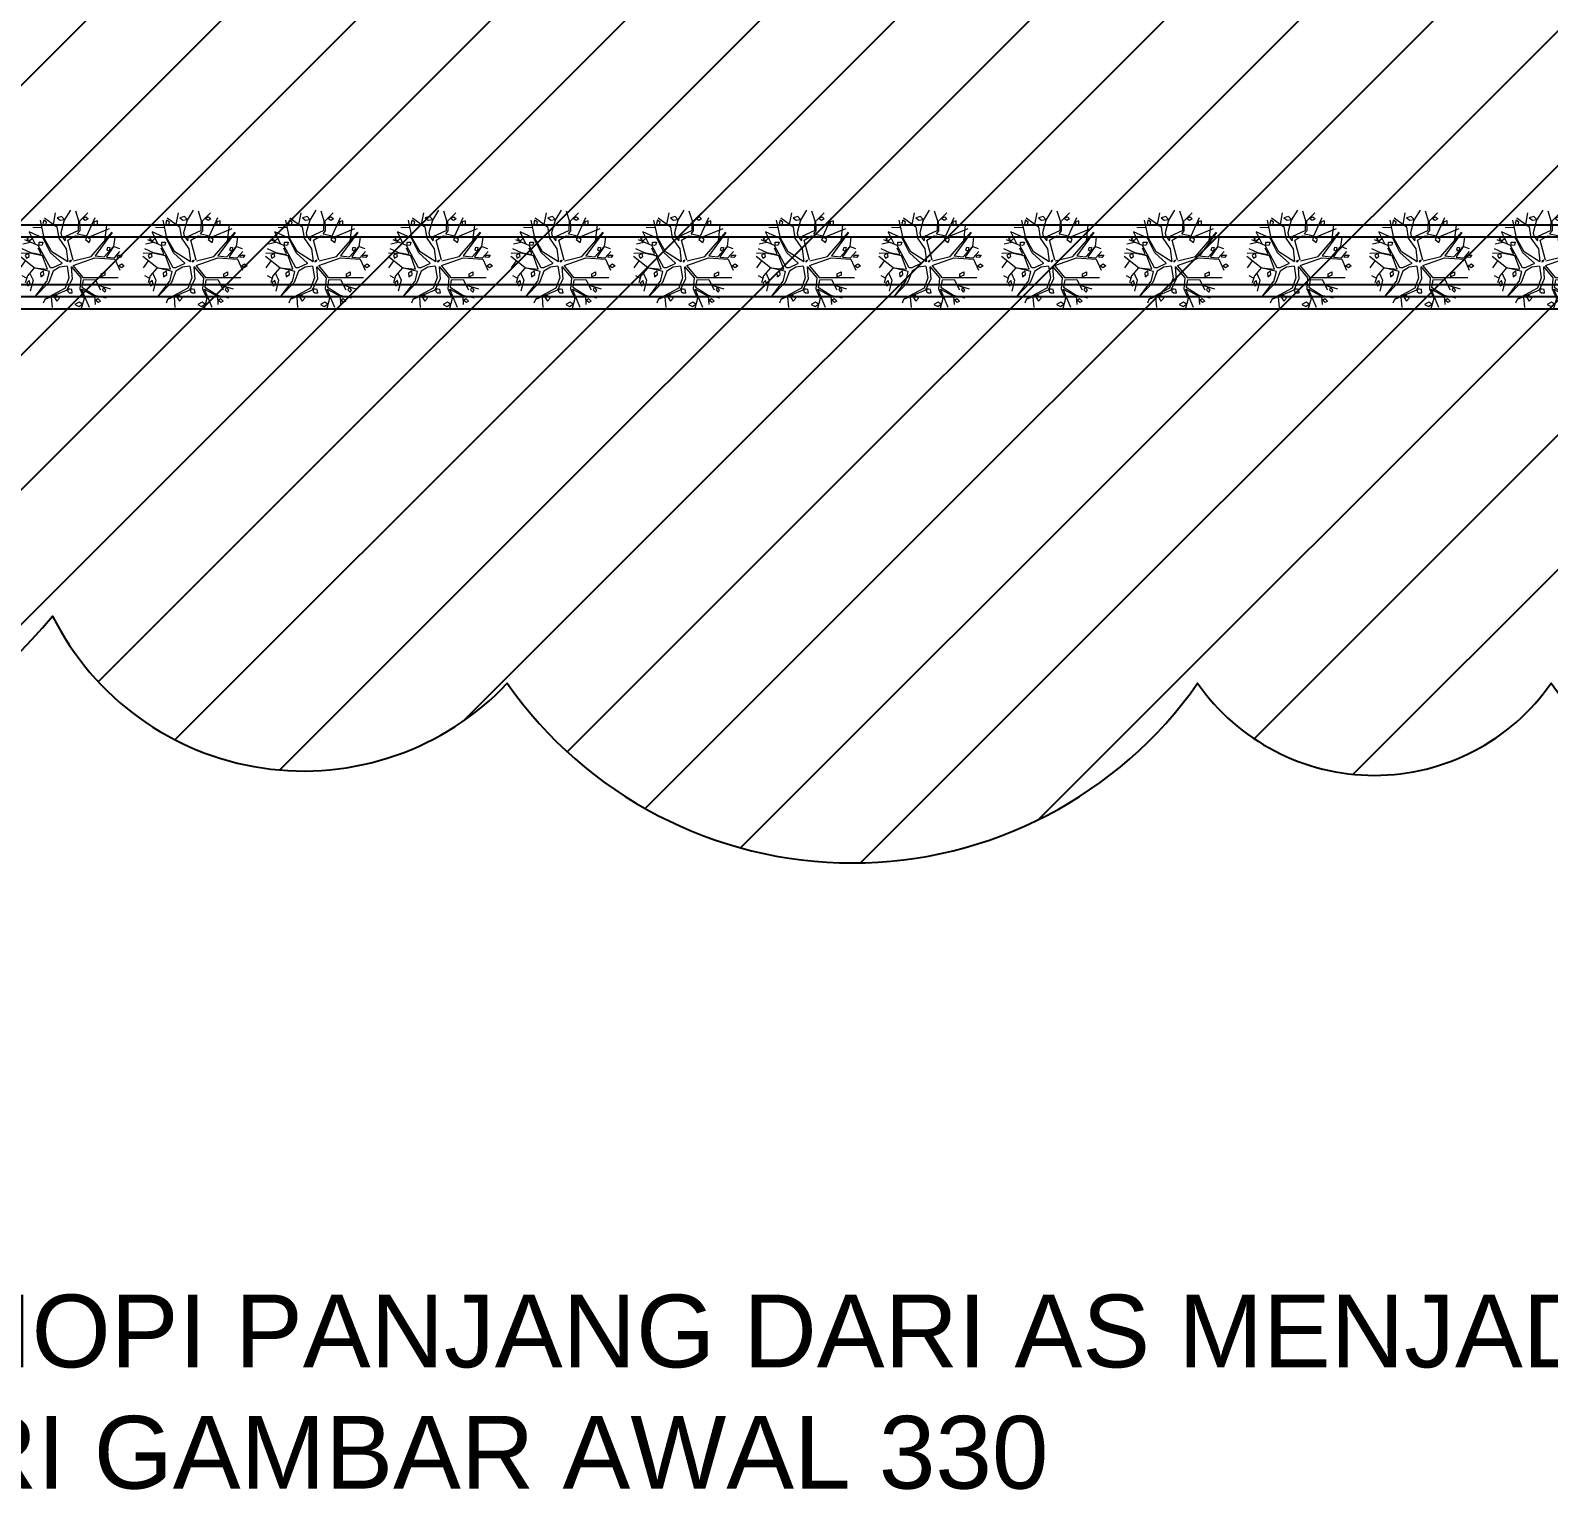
# Model space of a CAD drawing. Header units: millimetres. Extents: x -324 to 75, y -297 to 74.
# Drawn here: x -64.93 to -52.28, y 30.56 to 42.72 of the extents above; entities that cross this region are included whole.
import ezdxf

# ---------------------------------------------------------------- set-up
doc = ezdxf.new("R2010")
doc.units = ezdxf.units.MM
doc.layers.get('defpoints').update_dxf_attribs({"color": 1})
doc.layers.add('POHON', color=62, linetype='Continuous', lineweight=5)
doc.styles.add('ATTR', font='romans.shx', dxfattribs={"width": 0.8, "height": 0.56})
doc.styles.get("Standard").update_dxf_attribs({"font": 'arial.ttf'})

# ---------------------------------------------------------------- blocks, each defined once
blk = doc.blocks.new('bola-3')
at = {"layer": 'POHON'}
for p, q in [((-0.799, 1.609), (-0.703, 2.138)), ((-0.045, 2.245), (-0.318, 1.803)), ((0.177, 2.226), (0.328, 1.732)), ((0.387, 1.789), (0.731, 2.125)), ((-1.308, 1.468), (-1.721, 1.485)), ((-1.212, 1.009), (-1.377, 1.803)), ((-1.198, 1.908), (-0.648, 1.503)), ((-0.648, 1.503), (-0.566, 1.009)), ((-0.318, 1.803), (-0.469, 1.238)), ((0.315, 1.344), (0.328, 1.767)), ((0.356, 1.785), (0.37, 1.327)), ((0.686, 1.115), (1.057, 1.926)), ((0.755, 1.044), (1.69, 1.432)), ((1.553, 1.591), (1.47, 0.886)), ((-1.831, 0.815), (-2.161, 0.745)), ((-1.473, 0.674), (-2.065, 0.939)), ((-1.253, 1.009), (-1.872, 1.291)), ((-1.872, 1.274), (-1.625, 0.762)), ((-0.923, 0.357), (-1.253, 1.009)), ((-0.868, 0.392), (-1.212, 1.009)), ((-0.566, 1.009), (-0.236, 0.533)), ((-0.469, 1.238), (-0.442, 1.097)), ((-0.442, 1.097), (-0.277, 0.886)), ((-0.277, 0.886), (-0.249, 1.097)), ((-0.249, 1.097), (0.301, 1.344)), ((-0.153, 0.921), (0.177, 1.115)), ((0.081, 0.022), (-0.153, 0.921)), ((0.177, 1.115), (0.755, 1.044)), ((0.37, 1.327), (0.26, 1.203)), ((0.273, 1.203), (0.686, 1.115)), ((0.879, 0.198), (1.814, 1.274)), ((1.814, 1.256), (1.057, 0.216)), ((1.883, 0.639), (1.938, 1.044)), ((-1.652, -0.313), (-2.285, 0.198)), ((-1.845, 0.339), (-2.271, 0.322)), ((-2.051, 0.004), (-2.271, -0.313)), ((-2.202, 0.551), (-1.817, 0.374)), ((-1.281, 0.216), (-1.845, 0.339)), ((-1.817, 0.374), (-1.35, 0.286)), ((-0.937, -0.313), (-1.473, 0.674)), ((-1.363, 0.339), (-1.473, 0.568)), ((-1.35, 0.286), (-1.363, 0.339)), ((-1.061, -0.366), (-1.281, 0.216)), ((-0.414, -0.102), (-0.923, 0.357)), ((-0.167, -0.049), (-0.868, 0.392)), ((-0.236, 0.533), (-0.167, -0.031)), ((0.081, -0.207), (1.044, 0.128)), ((0.095, 0.004), (0.879, 0.198)), ((1.044, 0.128), (1.924, 0.075)), ((1.057, 0.216), (1.456, 0.18)), ((1.456, 0.18), (1.869, 0.639)), ((1.869, 0.639), (1.553, 0.18)), ((1.553, 0.163), (1.91, 0.128)), ((1.883, 0.639), (2.13, 0.551)), ((1.91, 0.128), (2.158, 0.41)), ((1.924, 0.075), (2.144, -0.419)), ((-1.996, -0.772), (-2.189, -0.666)), ((-1.955, -0.666), (-2.051, -0.983)), ((-1.652, -0.313), (-1.955, -0.666)), ((-1.845, -0.56), (-1.707, -0.86)), ((-0.978, -0.472), (-1.652, -0.313)), ((-1.639, -0.313), (-1.061, -0.366)), ((-1.088, -0.913), (-0.978, -0.472)), ((-0.813, -0.454), (-1.006, -0.966)), ((-0.827, -0.313), (-0.937, -0.313)), ((-0.414, -0.119), (-0.827, -0.313)), ((-0.524, -0.278), (-0.813, -0.454)), ((-0.194, -0.243), (-0.524, -0.278)), ((-0.194, -0.243), (-0.112, -0.754)), ((-0.015, -0.26), (0.411, -0.754)), ((-0.015, -0.278), (0.026, -0.807)), ((0.081, -0.225), (0.507, -0.736)), ((-1.707, -0.86), (-1.831, -1.354)), ((-1.625, -1.618), (-1.102, -0.913)), ((-1.006, -0.966), (-1.625, -1.6)), ((-0.277, -1.213), (-1.185, -1.706)), ((-0.208, -1.301), (-1.185, -1.724)), ((-0.112, -0.754), (-0.277, -1.213)), ((0.026, -0.807), (-0.208, -1.301)), ((0.411, -0.754), (0.37, -1.248)), ((0.37, -1.248), (0.562, -1.671)), ((0.438, -1.248), (0.782, -2.059)), ((0.452, -1.265), (1.03, -1.565)), ((0.521, -0.842), (0.466, -1.177)), ((0.466, -1.177), (1.03, -1.53)), ((0.507, -0.736), (2.075, -0.736)), ((0.521, -0.842), (1.057, -0.825)), ((1.057, -0.825), (1.291, -1.283)), ((1.195, -1.089), (1.731, -1.248)), ((-1.185, -1.724), (-1.253, -1.883)), ((-0.896, -1.618), (-0.854, -2.077)), ((0.562, -1.671), (0.425, -2.182)), ((1.03, -1.53), (1.539, -1.653)), ((1.03, -1.565), (1.057, -1.936))]:
    blk.add_line(p, q, dxfattribs=at)
for points in [[(-1.226, 1.803), (-1.267, 1.662), (-1.143, 1.573), (-1.102, 1.715)], [(-0.435, 1.966), (-0.641, 1.913), (-0.504, 1.807), (-0.311, 1.842)], [(0.49, 1.882), (0.641, 1.953), (0.738, 1.864), (0.614, 1.794)], [(1.155, 1.778), (1.001, 1.734), (1.001, 1.602), (1.155, 1.624)], [(-1.735, 1.009), (-1.886, 1.062), (-1.982, 0.956), (-1.845, 0.903)], [(-1.441, 0.676), (-1.441, 0.831), (-1.269, 0.831), (-1.303, 0.698)], [(0.691, 1.051), (0.622, 0.941), (0.794, 0.809), (0.846, 0.963)], [(-1.9, 0.322), (-2.051, 0.251), (-1.996, 0.11), (-1.872, 0.198)], [(-0.002, 0.022), (-0.07, 0.004), (-0.084, -0.049), (-0.029, -0.031)], [(1.671, 0.412), (1.585, 0.478), (1.62, 0.61), (1.706, 0.588)], [(2.034, 0.163), (2.075, 0.251), (2.254, 0.251), (2.171, 0.145)], [(-1.236, -0.454), (-1.374, -0.543), (-1.36, -0.719), (-1.222, -0.613)], [(1.319, -0.706), (1.319, -0.582), (1.484, -0.494), (1.484, -0.635)], [(2.099, -0.225), (2.237, -0.137), (2.347, -0.225), (2.223, -0.313)], [(-1.872, -0.878), (-1.982, -0.983), (-1.941, -1.107), (-1.831, -1.036)], [(-0.167, -1.261), (-0.167, -1.367), (-0.098, -1.42), (0.04, -1.42), (0.012, -1.279), (-0.07, -1.261)], [(1.43, -1.175), (1.379, -1.285), (1.482, -1.396), (1.534, -1.285)], [(-0.667, -1.528), (-0.753, -1.638), (-0.65, -1.792), (-0.53, -1.66)], [(0.485, -1.924), (0.347, -1.836), (0.158, -1.947), (0.33, -2.035)], [(1.069, -1.748), (1.173, -1.682), (1.293, -1.792), (1.19, -1.858)]]:
    blk.add_lwpolyline(points, close=True, dxfattribs=at)
at = {"layer": 'POHON', "style": 'ATTR', "width": 0.8, "flags": 9}
blk.add_attdef('ESTCODE', (-0.07, 0.004), '', height=0.00000926, dxfattribs=at)
blk = doc.blocks.new('A-2')
for p, q in [((8.568, 41.868), (39.217, 41.868)), ((39.217, 41.268), (8.568, 41.268)), ((8.567, 41.168), (39.317, 41.168))]:
    blk.add_line(p, q)
blk.add_lwpolyline([(8.668, 41.768), (39.117, 41.768), (39.117, 41.368), (8.668, 41.368)], close=True)
at = {"layer": 'POHON', "linetype": 'ByBlock', "lineweight": -3, "xscale": 0.1875, "yscale": 0.1875, "zscale": 0.1875}
for p in [(19.009, 41.568), (20.032, 41.568), (21.054, 41.568), (22.076, 41.568), (23.098, 41.568), (24.121, 41.568), (25.143, 41.568), (26.165, 41.568), (27.187, 41.568), (28.209, 41.568), (29.232, 41.568), (30.254, 41.568), (31.276, 41.568)]:
    blk.add_blockref('bola-3', p, dxfattribs=at)

msp = doc.modelspace()

# ---------------------------------------------------------------- hatches: boundary and pattern name
at = {"layer": 'defpoints'}
h = msp.add_hatch(dxfattribs=at)
h.set_pattern_fill('ANSI31', color=2, scale=0.25, style=0)
h.set_pattern_definition([(45, (47.64964, 0), (-0.561266, 0.561266), [])])
edge = h.paths.add_edge_path()
edge.add_arc((-75.354, 41.306), 1.847, 111.5995, 221.5995)
edge.add_arc((-74.674, 40.269), 2.071, 185.2704, 295.2704)
edge.add_arc((-72.773, 39.109), 1.242, 215, 325)
edge.add_arc((-68.052, 40.572), 4.295, 210.4289, 320.4289)
edge.add_arc((-62.651, 38.881), 2.337, 206.5782, 316.5782)
edge.add_arc((-58.077, 39.289), 3.511, 215, 325)
edge.add_arc((-53.728, 38.306), 1.798, 215, 325)
edge.add_arc((-50.245, 38.734), 2.484, 215.9871, 325.9871)
edge.add_arc((-47.513, 38.025), 0.957, 225.2986, 335.2986)
edge.add_arc((-46.219, 38.288), 0.787, 237.3676, 347.3676)
edge.add_arc((-44.598, 39.288), 1.449, 233.9595, 343.9595)
edge.add_arc((-43.329, 39.585), 0.708, 279.9695, 389.9695)
edge.add_arc((-42.824, 41.587), 1.651, 273.7659, 383.7659)
edge.add_arc((-44.746, 41.258), 3.574, 16.1419, 126.1419)
edge.add_arc((-49.246, 42.261), 3.045, 38.2225, 148.2225)
edge.add_arc((-54.64, 41.9), 3.425, 35, 145)
edge.add_arc((-61.072, 41.43), 4.368, 33.8774, 143.8774)
edge.add_arc((-69.974, 39.511), 7.005, 39.906, 149.906)

# ---------------------------------------------------------------- linework, layer by layer
at = {"layer": 'defpoints', "color": 2}
msp.add_lwpolyline([(-76.034, 43.023, 0.520567), (-76.736, 40.079, 0.520567), (-73.79, 38.397, 0.520567), (-71.756, 38.397, 0.520567), (-64.741, 37.836, 0.520567), (-60.953, 37.275, 0.520567), (-55.201, 37.275, 0.520567), (-52.255, 37.275, 0.520567), (-48.187, 37.345, 0.520567), (-46.643, 37.625, 0.520567), (-45.451, 38.116, 0.520567), (-43.206, 38.887, 0.520567), (-42.715, 39.939, 0.520567), (-41.312, 42.252, 0.520567), (-46.854, 44.145, 0.520567), (-51.834, 43.865, 0.520567), (-57.446, 43.865, 0.520567), (-64.601, 44.005, 0.520567)], format="xyb", close=True, dxfattribs=at)

# ---------------------------------------------------------------- block references
msp.add_blockref('A-2', (-83.593, -0.772))

# ---------------------------------------------------------------- texts
at = {"layer": 'defpoints', "color": 2, "insert": (-66.657, 32.181), "char_height": 0.60634, "attachment_point": 1}
msp.add_mtext_dynamic_manual_height_columns('KANOPI PANJANG DARI AS MENJADI 285 CM DARI GAMBAR AWAL 330', width=18.63232, gutter_width=1, heights=[0], dxfattribs=at)

doc.saveas('drawing.dxf')
